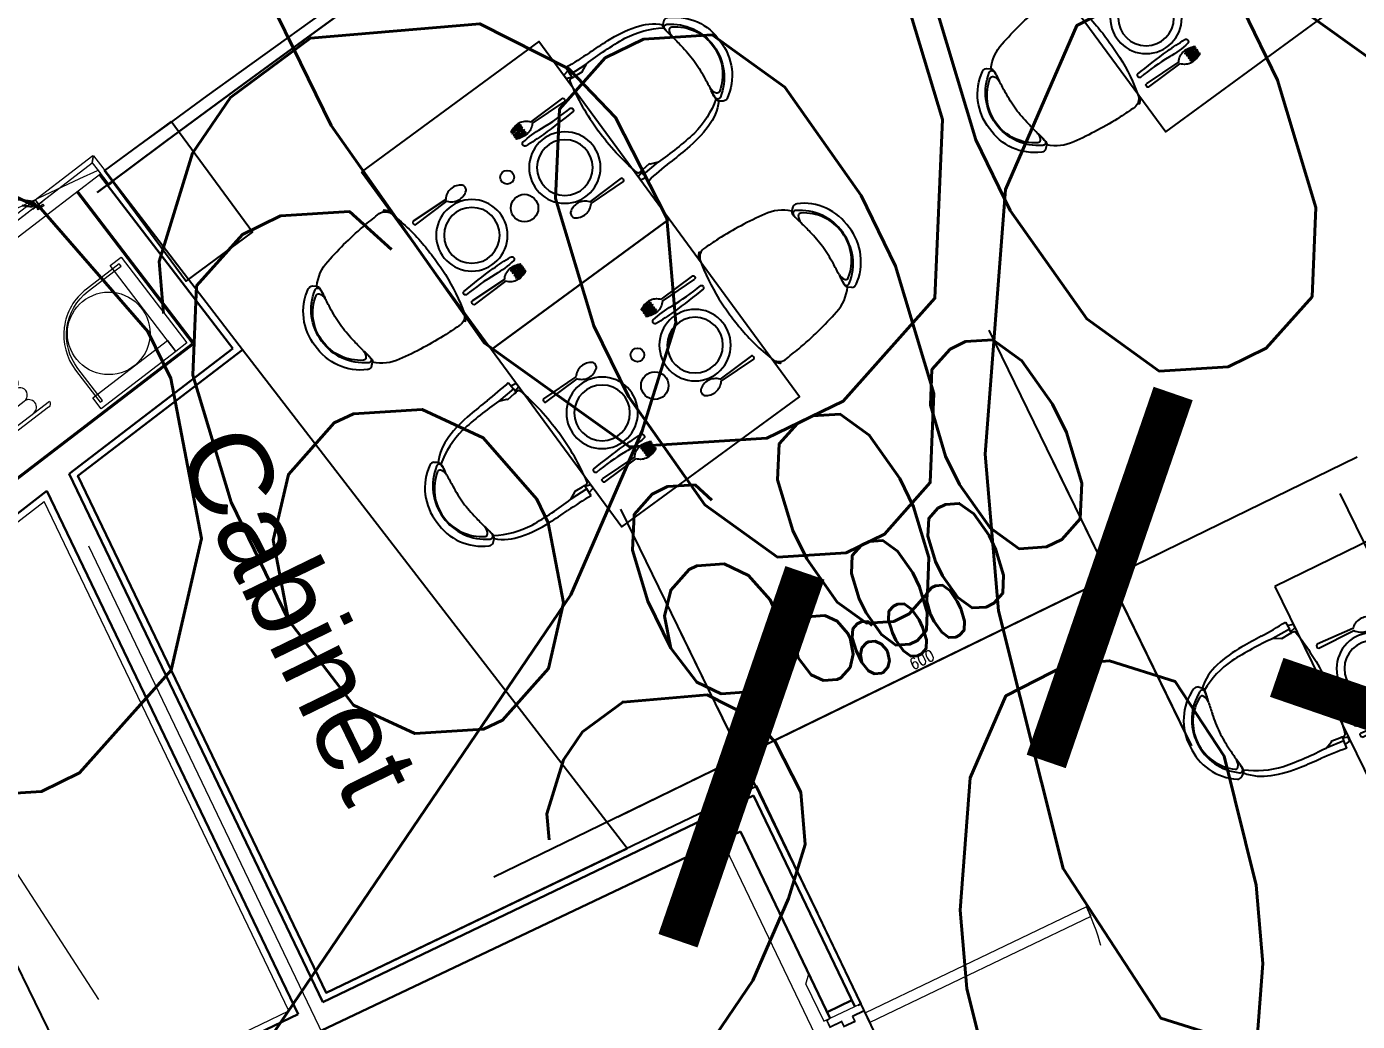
# Model space of a CAD drawing. Header units: millimetres. Extents: x 32582 to 41721, y -247935 to -234947.
# Drawn here: x 34113.4 to 34596.9, y -237676.2 to -237314.7 of the extents above; entities that cross this region are included whole.
import ezdxf

# ---------------------------------------------------------------- set-up
doc = ezdxf.new("R2010")
doc.units = ezdxf.units.MM
doc.header["$LTSCALE"] = 300
doc.header["$MEASUREMENT"] = 0
for name, pattern in [('DASHDOT', [1, 0.5, -0.25, 0, -0.25]), ('DGN Style 2', [4.165224, 2.499135, -1.66609]), ('DGN Style 4', [1.902655, 0.950733, -0.475367, 0.001188, -0.475367]), ('HIDDEN', [0.375, 0.25, -0.125]), ('TDME_FASHION_L3$0$DGN Style 2', [4.165224, 2.499135, -1.66609]), ('TDME_Fave_Core_L3$0$DGN Style 2', [4.165224, 2.499135, -1.66609])]:
    doc.linetypes.add(name, pattern=pattern)
for name, color, linetype, lineweight in [('$1$A-_MTAL----', 9, 'Continuous', 0), ('$1$A-_WALLPRTN_E-', 20, 'Continuous', 13), ('$1$None', 7, 'Continuous', 5), ('A-_FNSH----_E-', 7, 'Continuous', 13), ('A-_FNSH----_H-', 8, 'Continuous', 0), ('A-_WALL----_E-', 1, 'Continuous', 30), ('ASTL', 3, 'Continuous', 0), ('G-GRID_A', 1, 'DGN Style 4', 0), ('MINORTEXT', 1, 'Continuous', 13), ('STRUCTURES', 3, 'DGN Style 2', 0), ('TDME_FASHION_L3$0$A-_CONC----_E-', 3, 'Continuous', 40), ('TDME_FASHION_L3$0$A-_DOOR----_E-', 1, 'Continuous', 13), ('TDME_FASHION_L3$0$A-_FNSH----_E-', 7, 'Continuous', 13), ('TDME_FASHION_L3$0$A-_WALL----_E-', 1, 'Continuous', 30), ('TDME_Fave_Core_L3$0$A-_SLABOPEN_E-', 8, 'TDME_Fave_Core_L3$0$DGN Style 2', 0)]:
    doc.layers.add(name, color=color, linetype=linetype, lineweight=lineweight)
for name, color, linetype in [('I-FURNITURE', 2, 'Continuous'), ('I-TXTDIM-GRID', 1, 'Continuous'), ('I-TXTDIM-GRID @ 1 (1)', 1, 'Continuous'), ('I-TXTDIM-GRID @ 1 (2)', 1, 'Continuous'), ('I-TXTDIM-GRID @ 10', 1, 'Continuous'), ('I-TXTDIM-GRID @ 100', 1, 'Continuous'), ('I-TXTDIM-GRID @ 20', 1, 'Continuous'), ('I-TXTDIM-GRID @ 5', 1, 'Continuous'), ('I-TXTDIM-GRID @ 50', 1, 'Continuous'), ('ID-facade', 1, 'Continuous'), ('Szechuan Plan final plan$0$I-FURN', 1, 'Continuous')]:
    doc.layers.add(name, color=color, linetype=linetype)
doc.layers.add('LEASE LINE', color=7, linetype='DGN Style 4', lineweight=30, true_color=0xf60929)
doc.styles.add('HDI-ROMANS', font='romans.shx', dxfattribs={"width": 0.9})
doc.styles.add('MINORTEXT', font='arial.ttf', dxfattribs={"height": 0.36})
doc.dimstyles.new('HDI-DIM', dxfattribs={"dimscale": 100, "dimtxt": 2, "dimasz": 1, "dimexe": 1, "dimexo": 1, "dimgap": 1, "dimtad": 1, "dimdec": 0, "dimrnd": 5, "dimzin": 0, "dimdsep": 46, "dimtxsty": 'HDI-ROMANS', "dimblk": 'ARCHTICK', "dimcen": 1, "dimdle": 1, "dimclrd": 256, "dimclre": 256, "dimclrt": 7, "dimadec": 0, "dimazin": 0, "dimtfac": 1, "dimtdec": 0, "dimtix": 1, "dimtmove": 2, "dimatfit": 3, "dimfxl": 1, "dimtolj": 1, "dimtzin": 0, "dimlwd": -1, "dimlwe": -1, "dimarcsym": 0})

# ---------------------------------------------------------------- blocks, each defined once
blk = doc.blocks.new('TDME_FASHION_L3$0$Doors_MR')
at = {"layer": 'TDME_FASHION_L3$0$A-_DOOR----_E-', "extrusion": (-3.1999e-12, -2.0425e-12, -1)}
for p, q in [((0, 0), (30, 0)), ((0, -12), (0, 0)), ((0, 0), (0, 0)), ((30, 0), (30, -47)), ((1860, 0), (1830, 0)), ((1830, 0), (1830, -47)), ((1860, -12), (1860, 0)), ((1860, 0), (1860, 0)), ((2, -12), (0, -12)), ((28, -2), (1.9, -2)), ((1.9, -2), (2, -2)), ((2, -2), (2, -12)), ((28, -49), (28, -2)), ((30, -47), (50, -47)), ((50, -47), (50, -93)), ((1830, -47), (1810, -47)), ((1810, -47), (1810, -93)), ((1832, -49), (1832, -2)), ((1832, -2), (1858.1, -2)), ((1858.1, -2), (1858, -2)), ((1858, -2), (1858, -12)), ((1858, -12), (1860, -12)), ((48, -49), (28, -49)), ((28, -138), (28, -91)), ((28, -91), (48, -91)), ((50, -93), (30, -93)), ((30, -93), (30, -140)), ((48, -91), (48, -49)), ((1810, -93), (1830, -93)), ((1812, -91), (1812, -49)), ((1812, -49), (1832, -49)), ((1832, -91), (1812, -91)), ((1830, -93), (1830, -140)), ((1832, -138), (1832, -91)), ((0, -140), (0, -128)), ((0, -128), (2, -128)), ((30, -140), (0, -140)), ((2, -138), (1.9, -138)), ((1.9, -138), (28, -138)), ((2, -128), (2, -138)), ((1830, -140), (1860, -140)), ((1858.1, -138), (1832, -138)), ((1860, -128), (1858, -128)), ((1858, -128), (1858, -138)), ((1858, -138), (1858.1, -138)), ((1860, -140), (1860, -128))]:
    blk.add_line(p, q, dxfattribs=at)
at = {"layer": 'TDME_FASHION_L3$0$A-_DOOR----_E-'}
for p, q in [((38, -1030, 0), (37.9, -140, 0)), ((37.9, -140, 0), (75.9, -140, 0)), ((75.9, -140, 0), (76, -1030, 0)), ((1784.1, -140, 0), (1784, -1030, 0)), ((1822.1, -140, 0), (1784.1, -140, 0)), ((1822, -1030, 0), (1822.1, -140, 0)), ((76, -1030, 0), (38, -1030, 0)), ((1784, -1030, 0), (1822, -1030, 0))]:
    blk.add_line(p, q, dxfattribs=at)
at = {"layer": 'TDME_FASHION_L3$0$A-_DOOR----_E-', "linetype": 'TDME_FASHION_L3$0$DGN Style 2', "extrusion": (3.19986e-12, -2.04249e-12, -1)}
blk.add_ellipse((28, -138), major_axis=(885.8, -172.2, 0), ratio=0.988071, start_param=6.091196, end_param=7.653103, dxfattribs=at)
at = {"layer": 'TDME_FASHION_L3$0$A-_DOOR----_E-', "linetype": 'TDME_FASHION_L3$0$DGN Style 2'}
blk.add_ellipse((1832, -138), major_axis=(-885.8, -172.2, 0), ratio=0.988071, start_param=6.091196, end_param=7.653103, dxfattribs=at)
blk = doc.blocks.new('$1$Group-125-1')
at = {"layer": '$1$None', "color": 7, "linetype": 'Continuous', "lineweight": 5}
for p, q in [((29064, -9310.1), (29064, -9290.1)), ((29074, -9310.1), (29074, -9290.1))]:
    blk.add_line(p, q, dxfattribs=at)
blk.add_lwpolyline([(29074, -9310.1), (29064, -9310.1), (29064, -9303.6), (29066, -9300.1), (29066, -9290.1), (29045.7, -9290.1), (29045.7, -9287.6), (29091.7, -9287.6), (29091.7, -9290.1), (29074, -9290.1), (29072, -9290.1), (29072, -9300.1), (29074, -9303.6), (29074, -9310.1)], dxfattribs=at)
blk = doc.blocks.new('$1$Group-126-1')
at = {"layer": '$1$None', "color": 7, "linetype": 'Continuous', "lineweight": 5}
for p, q in [((28107.9, -9310.1), (28107.9, -9290.1)), ((28117.9, -9310.1), (28117.9, -9290.1))]:
    blk.add_line(p, q, dxfattribs=at)
blk.add_lwpolyline([(28117.9, -9310.1), (28107.9, -9310.1), (28107.9, -9303.6), (28109.9, -9300.1), (28109.9, -9290.1), (28089.6, -9290.1), (28089.6, -9287.6), (28135.6, -9287.6), (28135.6, -9290.1), (28117.9, -9290.1), (28115.9, -9290.1), (28115.9, -9300.1), (28117.9, -9303.6), (28117.9, -9310.1)], dxfattribs=at)
blk = doc.blocks.new('$1$Group-131-1')
at = {"layer": '$1$None', "color": 7, "linetype": 'Continuous', "lineweight": 5}
for points in [[(28550.9, -9310.1), (28547.9, -9310.1), (28547.9, -9292.2), (28527.9, -9292.2), (28527.9, -9290.2), (28549.9, -9290.2), (28549.9, -9303.1)], [(28631.2, -9310.1), (28634.2, -9310.1), (28634.2, -9292.2), (28654.2, -9292.2), (28654.2, -9290.2), (28632.2, -9290.2), (28632.2, -9303.1)]]:
    blk.add_lwpolyline(points, dxfattribs=at)
for centre, radius, start, end in [((28591, -9317.9), 43.7, 17.9794, 160.3088), ((28591, -9318.4), 41, 11.6661, 168.3339)]:
    blk.add_arc(centre, radius, start, end, dxfattribs=at)
blk = doc.blocks.new('$1$DemP_FH')
at = {"layer": '$1$A-_MTAL----'}
blk.add_lwpolyline([(338289.3, 91072.1), (338612.2, 91384.7), (338647, 91348.8), (337775.7, 90505.1), (337741, 90541.1), (338240.9, 91025.2)], dxfattribs=at)
at = {"layer": '$1$None', "color": 7, "linetype": 'Continuous', "lineweight": 5}
for p, q in [((338591.1, 91392.1), (338605, 91377.7)), ((338598.3, 91399.1), (338612.2, 91384.7)), ((338281.9, 91092.8), (338288.9, 91085.6)), ((338284.1, 91094.8), (338291.1, 91087.7)), ((338291.1, 91087.7), (338289.1, 91085.8)), ((338218, 91030.8), (337947.1, 90768.5)), ((338218, 91030.8), (338225, 91023.7)), ((338220.2, 91032.9), (338227.1, 91025.7)), ((338200.8, 91014.1), (337947.1, 90768.5)), ((338227.1, 91025.7), (338225, 91023.7)), ((337930.5, 90749.7), (337914, 90733.7)), ((337925.1, 90722.2), (337958.4, 90754.4)), ((337930.5, 90749.7), (337929.1, 90751.1)), ((337945.9, 90767.3), (337947.1, 90768.5)), ((337958.4, 90754.4), (337945.9, 90767.3)), ((337961, 90754.1), (337947.1, 90768.5)), ((337914, 90733.7), (337925.1, 90722.2))]:
    blk.add_line(p, q, dxfattribs=at)
for points in [[(337929.1, 90751.1), (337714.8, 90543.6), (337716.9, 90541.4), (337741, 90541.1), (338789, 91555.9), (338789.4, 91579.9), (338787.3, 91582.1), (338284.1, 91094.8)], [(338872.6, 91498.3), (338791.6, 91582), (338789.4, 91579.9), (338789, 91555.9), (338858.3, 91484.3), (338872.7, 91498.3)], [(337795.9, 90455.6), (337714.7, 90539.3), (337716.9, 90541.4), (337741, 90541.1), (337810.2, 90469.5), (337795.8, 90455.5)]]:
    blk.add_lwpolyline(points, dxfattribs=at)
for points in [[(338823.8, 91520), (338647, 91348.8), (338612.2, 91384.7), (338789, 91555.9)], [(338632.3, 91382.6), (338613.6, 91364.5), (338609.4, 91368.9), (338628.1, 91386.9)], [(338275.7, 91041.2), (338272.1, 91037.7), (338263.4, 91046.8), (338266.9, 91050.2)]]:
    blk.add_lwpolyline(points, close=True, dxfattribs=at)
for radius in [25, 20.7]:
    blk.add_circle((338248, 91066.3), radius, dxfattribs=at)
at = {"layer": '$1$None', "color": 7, "rotation": 224.0779057059696}
for name in ['$1$Group-126-1', '$1$Group-131-1', '$1$Group-125-1']:
    blk.add_blockref(name, (365267.2, 104263.6), dxfattribs=at)
blk = doc.blocks.new('FHC_L3')
at = {"color": 251, "linetype": 'HIDDEN', "ltscale": 0.5, "elevation": -2.1}
blk.add_lwpolyline([(17828.9, 8485.8), (16668, 8821.6), (16673.6, 8840.8), (17834.5, 8505)], close=True, dxfattribs=at)
at = {"color": 251, "linetype": 'HIDDEN', "ltscale": 0.5}
blk.add_arc((17891.2, 8495.9, -2.1), 1265.6, 164.1899, 207.2766, dxfattribs=at)
at = {"layer": 'A-_FNSH----_E-'}
for p, q in [((17847, 7494.7), (18506.4, 7858.4)), ((17201.7, 7138.9), (17712.8, 7420.7))]:
    blk.add_line(p, q, dxfattribs=at)
at = {"layer": 'A-_FNSH----_H-'}
for p, q in [((18329.8, 7909.5), (17996.2, 8514.4)), ((18506.4, 7858.4), (18133.9, 8533.9)), ((17252.7, 7315.5), (16919.9, 7919.1)), ((17252.7, 7315.5), (18329.8, 7909.5)), ((17201.7, 7138.9), (16830.1, 7812.7))]:
    blk.add_line(p, q, dxfattribs=at)
at = {"layer": 'A-_WALL----_E-'}
for p, q in [((18472.5, 7868.2), (18088.1, 8565.2)), ((18336.6, 7907.5), (18000.6, 8516.8)), ((17250.8, 7308.7), (16915.5, 7916.7)), ((17250.8, 7308.7), (18336.6, 7907.5)), ((17211.5, 7172.9), (16828, 7868.3)), ((17817.1, 7506.8), (18472.5, 7868.2)), ((17211.5, 7172.9), (17727.6, 7457.5))]:
    blk.add_line(p, q, dxfattribs=at)
at = {"layer": 'ASTL'}
for p, q in [((17036.8, 7841.7), (17299.5, 7986.5)), ((17092.1, 7803.6), (17328.5, 7934)), ((17243.3, 7731.3), (17615.5, 7936.5)), ((17269.9, 7683.1), (17642, 7888.3)), ((17296.4, 7635), (17668.6, 7840.2)), ((17215.5, 7455.6), (17025, 7800.9)), ((17268, 7484.5), (17077.6, 7829.9)), ((17323, 7586.8), (17695.1, 7792))]:
    blk.add_line(p, q, dxfattribs=at)
at = {"layer": 'ASTL', "flags": 128}
for points in [[(18091.1, 8211.7), (18115.6, 8225.2), (18110.7, 8234), (18086.6, 8220.7), (17978.8, 8161.2, 0.414214), (17896.3, 7875.9), (17953.7, 7771.9), (17967.1, 7747.6), (17975.8, 7752.4), (17962.4, 7776.7), (17905.1, 7880.7, -0.414214), (17983.6, 8152.4), (18091.7, 8212)], [(17721.7, 7743.9, 1), (17695.1, 7792, 1), (17668.6, 7840.2, 1), (17642, 7888.3, 1), (17615.5, 7936.5, 1), (17588.9, 7984.7)], [(17349.5, 7538.6, -1), (17323, 7586.8, -1), (17296.4, 7635, -1), (17269.9, 7683.1, -1), (17243.3, 7731.3, -1), (17216.7, 7779.4)]]:
    blk.add_lwpolyline(points, format="xyb", dxfattribs=at)
for points in [[(18121, 8257.2), (18310.6, 7913.3), (18266.8, 7889.2), (18077.2, 8233), (18121, 8257.2)], [(17336.3, 7899.2), (17423.8, 7947.5), (17414.2, 7965), (17326.6, 7916.7), (17336.3, 7899.2)], [(17368.8, 7881.6), (17421.4, 7910.6), (17406.3, 7937.9), (17353.8, 7908.9), (17368.8, 7881.6)], [(17942.6, 7767.5), (18242.7, 7932.9), (18266.8, 7889.2), (17966.7, 7723.7), (17942.6, 7767.5)]]:
    blk.add_lwpolyline(points, close=True, dxfattribs=at)
for points in [[(17159.5, 7766.2, 0.414214), (17153.3, 7744.4), (17652.4, 8019.7, 0.414214), (17630.7, 8026), (17159.5, 7766.2)], [(17307.8, 7497.3, -0.414214), (17286.1, 7503.6), (17785.2, 7778.9, -0.414214), (17778.9, 7757.1), (17307.8, 7497.3)]]:
    blk.add_lwpolyline(points, format="xyb", close=True, dxfattribs=at)
at = {"layer": 'ASTL'}
for centre, radius in [((18035.1, 7990.1), 150), ((17349, 7979.6), 30), ((17051.3, 7815.4), 30), ((17241.8, 7470.1), 30), ((17278, 7404.4), 25)]:
    blk.add_circle(centre, radius, dxfattribs=at)
blk.add_arc((17349, 7979.6), 50, 326.8098, 270.9398, dxfattribs=at)
at = {"layer": '$1$A-_WALLPRTN_E-', "rotation": 344.869246436402}
blk.add_blockref('$1$DemP_FH', (-332874, 8661.1, -2.1), dxfattribs=at)
blk = doc.blocks.new('_ArchTick')
at = {"color": 0, "linetype": 'ByBlock', "const_width": 0.15}
blk.add_lwpolyline([(-0.5, -0.5), (0.5, 0.5)], dxfattribs=at)
blk = doc.blocks.new('*D225')
at = {"layer": 'Defpoints', "color": 0, "transparency": 16777216}
for p in [(34443.82, -237680.48, -0.01), (34422.48, -237682.3, -0.01), (34432.67, -237802.31)]:
    blk.add_point(p, dxfattribs=at)
at = {"layer": 'I-TXTDIM-GRID', "linetype": 'DASHDOT', "transparency": 16777216}
for p, q in [((34426.71, -237732.12), (34436.9, -237852.13)), ((34448.05, -237730.3), (34458.24, -237850.32))]:
    blk.add_line(p, q, dxfattribs=at)
at = {"layer": 'I-TXTDIM-GRID', "transparency": 16777216}
for p, q in [((34454.01, -237800.49), (34503.83, -237796.26)), ((34454.01, -237800.49), (34432.67, -237802.31)), ((34432.67, -237802.31), (34382.85, -237806.54))]:
    blk.add_line(p, q, dxfattribs=at)
at = {"layer": 'I-TXTDIM-GRID', "transparency": 16777216, "xscale": 50, "yscale": 50, "zscale": 50}
for p, rotation in [((34432.67, -237802.31), 4.852746064015021), ((34454.01, -237800.49), 184.852746064015)]:
    blk.add_blockref('_ArchTick', p, dxfattribs=dict(at, rotation=rotation))
at = {"layer": 'I-TXTDIM-GRID', "color": 7, "transparency": 16777216, "insert": (34430.65, -237651.94), "char_height": 200, "attachment_point": 5, "rotation": 4.8527, "style": 'HDI-ROMANS'}
blk.add_mtext('\\A1;20', dxfattribs=at)
blk = doc.blocks.new('*D226')
at = {"layer": 'Defpoints', "color": 0, "transparency": 16777216}
for p in [(34443.82, -237680.48, -0.01), (34422.48, -237682.3, -0.01), (34432.67, -237802.31)]:
    blk.add_point(p, dxfattribs=at)
at = {"layer": 'I-TXTDIM-GRID', "linetype": 'DASHDOT', "transparency": 16777216}
for p, q in [((34430.94, -237781.94), (34441.13, -237901.95)), ((34452.28, -237780.13), (34462.47, -237900.14))]:
    blk.add_line(p, q, dxfattribs=at)
at = {"layer": 'I-TXTDIM-GRID', "transparency": 16777216}
for p, q in [((34454.01, -237800.49), (34553.65, -237792.04)), ((34454.01, -237800.49), (34432.67, -237802.31)), ((34432.67, -237802.31), (34333.03, -237810.77))]:
    blk.add_line(p, q, dxfattribs=at)
at = {"layer": 'I-TXTDIM-GRID', "transparency": 16777216, "xscale": 100, "yscale": 100, "zscale": 100}
for p, rotation in [((34454.01, -237800.49), 184.852746064015), ((34432.67, -237802.31), 4.852746064015021)]:
    blk.add_blockref('_ArchTick', p, dxfattribs=dict(at, rotation=rotation))
at = {"layer": 'I-TXTDIM-GRID', "color": 7, "transparency": 16777216, "insert": (34417.96, -237502.48), "char_height": 400, "attachment_point": 5, "rotation": 4.8527, "style": 'HDI-ROMANS'}
blk.add_mtext('\\A1;20', dxfattribs=at)
blk = doc.blocks.new('Szechuan Plan final plan$0$A$C6E7559BB')
at = {"layer": 'Szechuan Plan final plan$0$I-FURN'}
for p, q in [((-244.3, 90.6), (-242.3, 90.6)), ((-237, 90.6), (-234.6, 90.6)), ((-228.3, 90.6), (-225.2, 90.6)), ((-218.8, 90.6), (-216.4, 90.6)), ((-211.1, 90.6), (-209.1, 90.6)), ((-247.7, 42.1), (-241.1, 42.1)), ((-235.4, 42.1), (-230.2, 42.1)), ((-231.5, -157.9), (-229.9, 0.5)), ((-223.3, 42.1), (-218, 42.1)), ((-221.3, 0.7), (-214.6, -157.4)), ((-212.3, 42.1), (-205.8, 42.1))]:
    blk.add_line(p, q, dxfattribs=at)
for points in [[(-254.3, 42.1, -0.127139), (-244.3, 90.6, -5.704288)], [(-242.3, 90.6, 0.108023), (-247.7, 42.1, 0.108023)], [(-241.1, 42.1, -0.087751), (-237, 90.6)], [(-235.4, 42.1, -0.082168), (-234.6, 90.6)], [(-228.3, 90.6, 0.020221), (-230.2, 42.1, 0.036122)], [(-225.2, 90.6, -0.020221), (-223.3, 42.1, -0.036122)], [(-218, 42.1, 0.082168), (-218.8, 90.6)], [(-212.3, 42.1, 0.087751), (-216.4, 90.6)], [(-211.1, 90.6, -0.108023), (-205.8, 42.1, -0.108023)], [(-199.2, 42.1, 0.127139), (-209.1, 90.6, 5.704288)], [(-163.1, -162.7, 0.01574), (-159, -10, 0.021051), (-163.2, 74, 0.836419), (-182.2, 75.6, 0.057149), (-182.8, -17.5, -0.037914), (-180, -161, 0.573135), (-163.1, -162.7, -0.221551)]]:
    blk.add_lwpolyline(points, format="xyb", dxfattribs=at)
blk.add_lwpolyline([(177.8, -162.6, -0.278334), (169.2, -157.9), (170.8, 0.5, -0.425938), (159.4, 88.4, -0.191265), (172.8, 93.4, -0.191265), (186.3, 89.1, -0.425938), (179.4, 0.7), (186.1, -157.4, -0.278334)], format="xyb", close=True, dxfattribs=at)
for radius in [144.3, 112.5]:
    blk.add_circle((0, 0), radius, dxfattribs=at)
for centre, radius, start, end in [((-193.3, 49.9), 61.5, 187.3736, 233.5156), ((-260.3, 48.3), 61.5, 309.3546, 354.2009), ((-223.3, -153.1), 9.45, 210.1825, 272.3973), ((-223, -153.1), 9.45, 270.4729, 332.6877)]:
    blk.add_arc(centre, radius, start, end, dxfattribs=at)
blk = doc.blocks.new('*D233')
at = {"layer": 'Defpoints', "color": 0, "transparency": 16777216}
for p in [(34634.39, -237574.2), (34601.92, -237590.01, 0), (34641.33, -237670.93, 0)]:
    blk.add_point(p, dxfattribs=at)
at = {"layer": 'I-TXTDIM-GRID', "transparency": 16777216}
for p, q in [((34634.39, -237574.2), (34612.5, -237529.25)), ((34673.8, -237655.12), (34634.39, -237574.2)), ((34673.8, -237655.12), (34695.69, -237700.07))]:
    blk.add_line(p, q, dxfattribs=at)
at = {"layer": 'I-TXTDIM-GRID', "linetype": 'DASHDOT', "transparency": 16777216}
for p, q in [((34646.88, -237568.12), (34679.34, -237552.31)), ((34686.28, -237649.04), (34718.75, -237633.23))]:
    blk.add_line(p, q, dxfattribs=at)
at = {"layer": 'I-TXTDIM-GRID', "transparency": 16777216, "xscale": 50, "yscale": 50, "zscale": 50}
for p, rotation in [((34634.39, -237574.2), 295.9660409952203), ((34673.8, -237655.12), 115.9660409952203)]:
    blk.add_blockref('_ArchTick', p, dxfattribs=dict(at, rotation=rotation))
at = {"layer": 'I-TXTDIM-GRID', "color": 7, "transparency": 16777216, "insert": (34788.95, -237548.98), "char_height": 200, "attachment_point": 5, "rotation": 295.966, "style": 'HDI-ROMANS'}
blk.add_mtext('\\A1;90', dxfattribs=at)
blk = doc.blocks.new('*D234')
at = {"layer": 'Defpoints', "color": 0, "transparency": 16777216}
for p in [(34634.39, -237574.2), (34601.92, -237590.01, 0), (34641.33, -237670.93, 0)]:
    blk.add_point(p, dxfattribs=at)
at = {"layer": 'I-TXTDIM-GRID', "transparency": 16777216}
for p, q in [((34634.39, -237574.2), (34590.61, -237484.3)), ((34673.8, -237655.12), (34634.39, -237574.2)), ((34673.8, -237655.12), (34717.58, -237745.02))]:
    blk.add_line(p, q, dxfattribs=at)
at = {"layer": 'I-TXTDIM-GRID', "linetype": 'DASHDOT', "transparency": 16777216}
for p, q in [((34691.83, -237546.23), (34724.3, -237530.42)), ((34731.24, -237627.15), (34763.7, -237611.33))]:
    blk.add_line(p, q, dxfattribs=at)
at = {"layer": 'I-TXTDIM-GRID', "transparency": 16777216, "xscale": 100, "yscale": 100, "zscale": 100}
for p, rotation in [((34634.39, -237574.2), 295.9660409952203), ((34673.8, -237655.12), 115.9660409952203)]:
    blk.add_blockref('_ArchTick', p, dxfattribs=dict(at, rotation=rotation))
at = {"layer": 'I-TXTDIM-GRID', "color": 7, "transparency": 16777216, "insert": (34923.81, -237483.31), "char_height": 400, "attachment_point": 5, "rotation": 295.966, "style": 'HDI-ROMANS'}
blk.add_mtext('\\A1;90', dxfattribs=at)
blk = doc.blocks.new('*D241')
at = {"layer": 'Defpoints', "color": 0, "transparency": 16777216}
for p in [(34537.14, -237576.99, 0), (34373.1, -237580), (34403, -237641.38, 0)]:
    blk.add_point(p, dxfattribs=at)
at = {"layer": 'I-TXTDIM-GRID', "linetype": 'DASHDOT', "transparency": 16777216}
for p, q in [((34515.24, -237532.04), (34484.98, -237469.9)), ((34381.1, -237596.43), (34351.21, -237535.04))]:
    blk.add_line(p, q, dxfattribs=at)
at = {"layer": 'I-TXTDIM-GRID', "transparency": 16777216}
for p, q in [((34506.87, -237514.85), (34551.83, -237492.96)), ((34506.87, -237514.85), (34373.1, -237580)), ((34373.1, -237580), (34328.15, -237601.89))]:
    blk.add_line(p, q, dxfattribs=at)
at = {"layer": 'I-TXTDIM-GRID', "transparency": 16777216, "xscale": 50, "yscale": 50, "zscale": 50}
for p, rotation in [((34506.87, -237514.85), 205.9660409952203), ((34373.1, -237580), 25.96604099522032)]:
    blk.add_blockref('_ArchTick', p, dxfattribs=dict(at, rotation=rotation))
at = {"layer": 'I-TXTDIM-GRID', "color": 7, "transparency": 16777216, "insert": (34374.31, -237412.57), "char_height": 200, "attachment_point": 5, "rotation": 25.966, "style": 'HDI-ROMANS'}
blk.add_mtext('\\A1;600', dxfattribs=at)
blk = doc.blocks.new('*D242')
at = {"layer": 'Defpoints', "color": 0, "transparency": 16777216}
for p in [(34537.14, -237576.99, 0), (34373.1, -237580), (34403, -237641.38, 0)]:
    blk.add_point(p, dxfattribs=at)
at = {"layer": 'I-TXTDIM-GRID', "linetype": 'DASHDOT', "transparency": 16777216}
for p, q in [((34493.35, -237487.09), (34463.09, -237424.94)), ((34359.21, -237551.48), (34329.32, -237490.09))]:
    blk.add_line(p, q, dxfattribs=at)
at = {"layer": 'I-TXTDIM-GRID', "transparency": 16777216}
for p, q in [((34506.87, -237514.85), (34596.78, -237471.07)), ((34506.87, -237514.85), (34373.1, -237580)), ((34373.1, -237580), (34283.2, -237623.78))]:
    blk.add_line(p, q, dxfattribs=at)
at = {"layer": 'I-TXTDIM-GRID', "transparency": 16777216, "xscale": 100, "yscale": 100, "zscale": 100}
for p, rotation in [((34506.87, -237514.85), 205.9660409952203), ((34373.1, -237580), 25.96604099522032)]:
    blk.add_blockref('_ArchTick', p, dxfattribs=dict(at, rotation=rotation))
at = {"layer": 'I-TXTDIM-GRID', "color": 7, "transparency": 16777216, "insert": (34308.64, -237277.71), "char_height": 400, "attachment_point": 5, "rotation": 25.966, "style": 'HDI-ROMANS'}
blk.add_mtext('\\A1;600', dxfattribs=at)
blk = doc.blocks.new('*D243')
at = {"layer": 'Defpoints', "color": 0, "transparency": 16777216}
for p in [(34537.14, -237576.99, 0), (34373.1, -237580), (34403, -237641.38, 0)]:
    blk.add_point(p, dxfattribs=at)
at = {"layer": 'I-TXTDIM-GRID', "linetype": 'DASHDOT', "transparency": 16777216}
for p, q in [((34528.38, -237559.01), (34498.12, -237496.87)), ((34394.24, -237623.4), (34364.34, -237562.02))]:
    blk.add_line(p, q, dxfattribs=at)
at = {"layer": 'I-TXTDIM-GRID', "transparency": 16777216}
for p, q in [((34506.87, -237514.85), (34524.85, -237506.09)), ((34506.87, -237514.85), (34373.1, -237580)), ((34373.1, -237580), (34355.12, -237588.75))]:
    blk.add_line(p, q, dxfattribs=at)
at = {"layer": 'I-TXTDIM-GRID', "transparency": 16777216, "xscale": 20, "yscale": 20, "zscale": 20}
for p, rotation in [((34506.87, -237514.85), 205.9660409952203), ((34373.1, -237580), 25.96604099522032)]:
    blk.add_blockref('_ArchTick', p, dxfattribs=dict(at, rotation=rotation))
at = {"layer": 'I-TXTDIM-GRID', "color": 7, "transparency": 16777216, "insert": (34413.72, -237493.48), "char_height": 80, "attachment_point": 5, "rotation": 25.966, "style": 'HDI-ROMANS'}
blk.add_mtext('\\A1;600', dxfattribs=at)
blk = doc.blocks.new('*D244')
at = {"layer": 'Defpoints', "color": 0, "transparency": 16777216}
for p in [(34537.14, -237576.99, 0), (34373.1, -237580), (34403, -237641.38, 0)]:
    blk.add_point(p, dxfattribs=at)
at = {"layer": 'I-TXTDIM-GRID', "transparency": 16777216}
blk.add_line((34507.77, -237514.41), (34372.2, -237580.43), dxfattribs=at)
at = {"layer": 'I-TXTDIM-GRID', "linetype": 'DASHDOT', "transparency": 16777216}
for p, q in [((34536.7, -237576.09), (34506.44, -237513.95)), ((34402.56, -237640.48), (34372.66, -237579.1))]:
    blk.add_line(p, q, dxfattribs=at)
at = {"layer": 'I-TXTDIM-GRID', "transparency": 16777216}
for p, rotation in [((34506.87, -237514.85), 25.96604099522034), ((34373.1, -237580), 205.9660409952203)]:
    blk.add_blockref('_ArchTick', p, dxfattribs=dict(at, rotation=rotation))
at = {"layer": 'I-TXTDIM-GRID', "color": 7, "transparency": 16777216, "insert": (34438.67, -237544.73), "char_height": 4, "attachment_point": 5, "rotation": 25.966, "style": 'HDI-ROMANS'}
blk.add_mtext('\\A1;600', dxfattribs=at)
blk = doc.blocks.new('*D245')
at = {"layer": 'Defpoints', "color": 0, "transparency": 16777216}
for p in [(34537.14, -237576.99, 0), (34373.1, -237580), (34403, -237641.38, 0)]:
    blk.add_point(p, dxfattribs=at)
at = {"layer": 'I-TXTDIM-GRID', "linetype": 'DASHDOT', "transparency": 16777216}
for p, q in [((34532.76, -237568), (34502.5, -237505.86)), ((34398.62, -237632.39), (34368.72, -237571.01))]:
    blk.add_line(p, q, dxfattribs=at)
at = {"layer": 'I-TXTDIM-GRID', "transparency": 16777216}
blk.add_line((34515.86, -237510.47), (34364.11, -237584.38), dxfattribs=at)
at = {"layer": 'I-TXTDIM-GRID', "transparency": 16777216, "xscale": 10, "yscale": 10, "zscale": 10}
for p, rotation in [((34506.87, -237514.85), 25.96604099522034), ((34373.1, -237580), 205.9660409952203)]:
    blk.add_blockref('_ArchTick', p, dxfattribs=dict(at, rotation=rotation))
at = {"layer": 'I-TXTDIM-GRID', "color": 7, "transparency": 16777216, "insert": (34426.85, -237520.45), "char_height": 40, "attachment_point": 5, "rotation": 25.966, "style": 'HDI-ROMANS'}
blk.add_mtext('\\A1;600', dxfattribs=at)
blk = doc.blocks.new('*D246')
at = {"layer": 'Defpoints', "color": 0, "transparency": 16777216}
for p in [(34537.14, -237576.99, 0), (34373.1, -237580), (34403, -237641.38, 0)]:
    blk.add_point(p, dxfattribs=at)
at = {"layer": 'I-TXTDIM-GRID', "linetype": 'DASHDOT', "transparency": 16777216}
for p, q in [((34534.95, -237572.5), (34504.68, -237510.35)), ((34400.81, -237636.89), (34370.91, -237575.5))]:
    blk.add_line(p, q, dxfattribs=at)
at = {"layer": 'I-TXTDIM-GRID', "transparency": 16777216}
blk.add_line((34511.37, -237512.66), (34368.61, -237582.19), dxfattribs=at)
at = {"layer": 'I-TXTDIM-GRID', "transparency": 16777216, "xscale": 5, "yscale": 5, "zscale": 5}
for p, rotation in [((34506.87, -237514.85), 25.96604099522034), ((34373.1, -237580), 205.9660409952203)]:
    blk.add_blockref('_ArchTick', p, dxfattribs=dict(at, rotation=rotation))
at = {"layer": 'I-TXTDIM-GRID', "color": 7, "transparency": 16777216, "insert": (34433.42, -237533.94), "char_height": 20, "attachment_point": 5, "rotation": 25.966, "style": 'HDI-ROMANS'}
blk.add_mtext('\\A1;600', dxfattribs=at)
blk = doc.blocks.new('*D247')
at = {"layer": 'Defpoints', "color": 0, "transparency": 16777216}
for p in [(34537.14, -237576.99, 0), (34373.1, -237580), (34403, -237641.38, 0)]:
    blk.add_point(p, dxfattribs=at)
at = {"layer": 'I-TXTDIM-GRID', "transparency": 16777216}
blk.add_line((34507.77, -237514.41), (34372.2, -237580.43), dxfattribs=at)
at = {"layer": 'I-TXTDIM-GRID', "linetype": 'DASHDOT', "transparency": 16777216}
for p, q in [((34536.7, -237576.09), (34506.44, -237513.95)), ((34402.56, -237640.48), (34372.66, -237579.1))]:
    blk.add_line(p, q, dxfattribs=at)
at = {"layer": 'I-TXTDIM-GRID', "transparency": 16777216}
for p, rotation in [((34506.87, -237514.85), 25.96604099522034), ((34373.1, -237580), 205.9660409952203)]:
    blk.add_blockref('_ArchTick', p, dxfattribs=dict(at, rotation=rotation))
at = {"layer": 'I-TXTDIM-GRID', "color": 7, "transparency": 16777216, "insert": (34438.67, -237544.73), "char_height": 4, "attachment_point": 5, "rotation": 25.966, "style": 'HDI-ROMANS'}
blk.add_mtext('\\A1;600', dxfattribs=at)
blk = doc.blocks.new('A$C2D581D8F')
at = {"layer": 'I-FURNITURE', "color": 1}
for p, q in [((429.3, 436.9, 4935.8), (418, 427.6, 4935.8)), ((429.3, 73.1, 4935.8), (418, 82.3, 4935.8))]:
    blk.add_line(p, q, dxfattribs=at)
at = {"layer": 'I-FURNITURE', "color": 1, "elevation": 4935.8}
for points in [[(40, 495.2), (19, 491.4), (19, 475.8), (39, 469.8)], [(40.8, 510), (39.1, 480.4), (108, 476.3)], [(108, 476.3), (81, 464.6), (78.3, 461.7), (46.6, 464.6), (38.9, 464.7), (39.1, 480.4)], [(40, 14.8), (19, 18.6), (19, 34.2), (39, 40.2)], [(108, 33.7), (81, 45.4), (78.3, 48.3), (46.6, 45.4), (38.9, 45.3), (39.1, 29.6)], [(40.8, 0), (39.1, 29.6), (108, 33.7)]]:
    blk.add_lwpolyline(points, dxfattribs=at)
for points in [[(39, 466.4), (30.9, 466.2, 0.340335), (23.4, 460.6, 0.05597), (0, 255, -0.183171)], [(39, 43.6), (30.9, 43.7, -0.340335), (23.4, 49.4, -0.05597), (0, 255, 0.183171)]]:
    blk.add_lwpolyline(points, format="xyb", dxfattribs=at)
at = {"layer": 'I-FURNITURE', "color": 1}
for centre, radius, start, end in [((177.1, 1637.7, 4935.8), 1135.9, 263.1108, 268.2217), ((-46.8, -4073.8, 4935.8), 4580, 86.6352, 87.6399), ((199.3, 60.4, 4935.8), 438.5, 72.4558, 87.0328), ((133.1, -864, 4935.8), 1340.5, 83.8391, 91.073), ((225.4, 135.7, 4935.8), 337, 56.1438, 81.2053), ((279.1, 295.6, 4935.8), 190.3, 43.4899, 73.9963), ((438.8, 419.3, 4935.8), 19.9, 63.6404, 118.4032), ((350.1, 262.8, 4935.8), 199.8, 357.7666, 60.7947), ((431.4, 415.2, 4935.8), 18.3, 137.0178, 182.5629), ((562.7, 417.9, 4935.8), 149.6, 181.3438, 190.7692), ((424.1, 411, 4935.8), 10.1, 53.8952, 176.6752), ((584.5, 414, 4935.8), 170.4, 180.7931, 194.5121), ((458.1, 375.8, 4935.8), 38.9, 143.2076, 186.7677), ((434.3, 392.2, 4935.8), 10.1, 61.9021, 136.6352), ((330.2, 256.6, 4935.8), 190.8, 359.5135, 58.4269), ((346.7, 255.8, 4935.8), 172.1, 359.7201, 57.5493), ((-2651.7, -79.1, 4935.8), 3104, 7.4845, 8.3425), ((-182.6, 245.9, 4935.8), 613.7, 0.8507, 7.429), ((-182.6, 264.1, 4935.8), 613.7, 352.571, 359.1493), ((330.2, 253.4, 4935.8), 190.8, 301.5731, 0.4865), ((346.7, 254.2, 4935.8), 172.1, 302.4507, 0.2799), ((350.1, 247.2, 4935.8), 199.8, 299.2053, 2.2334), ((-2651.7, 589.1, 4935.8), 3104, 351.6575, 352.5155), ((562.7, 92.1, 4935.8), 149.6, 169.2308, 178.6562), ((584.5, 96, 4935.8), 170.4, 165.4879, 179.2069), ((424.1, 99, 4935.8), 10.1, 183.3248, 306.1048), ((458.1, 134.1, 4935.8), 38.9, 173.2323, 216.7924), ((434.3, 117.8, 4935.8), 10.1, 223.3648, 298.0979), ((225.4, 374.2, 4935.8), 337, 278.7947, 303.8562), ((279.1, 214.4, 4935.8), 190.3, 286.0037, 316.5101), ((431.4, 94.8, 4935.8), 18.3, 177.4371, 222.9822), ((438.8, 90.7, 4935.8), 19.9, 241.5968, 296.3596), ((177.1, -1127.7, 4935.8), 1135.9, 91.7783, 96.8892), ((133.1, 1374, 4935.8), 1340.5, 268.927, 276.1609), ((-46.8, 4583.8, 4935.8), 4580, 272.3601, 273.3648), ((199.3, 449.6, 4935.8), 438.5, 272.9672, 287.5442)]:
    blk.add_arc(centre, radius, start, end, dxfattribs=at)
blk = doc.blocks.new('A$C2F5B72BF')
at = {"layer": 'I-FURNITURE', "color": 1}
for p, q in [((120.5, 432, 4935.8), (131.8, 422.8, 4935.8)), ((120.5, 68.3, 4935.8), (131.8, 77.5, 4935.8))]:
    blk.add_line(p, q, dxfattribs=at)
at = {"layer": 'I-FURNITURE', "color": 1, "elevation": 4935.8}
for points in [[(488, 495.6), (493.8, 500.3), (504.7, 489.7), (500.9, 484.9)], [(488, 4.6), (493.8, 0), (504.7, 10.6), (500.9, 15.4)]]:
    blk.add_lwpolyline(points, dxfattribs=at)
at = {"layer": 'I-FURNITURE', "color": 1}
for centre, radius, start, end in [((498.8, -827.1, 4935.8), 1327.7, 93.9233, 102.1987), ((581.4, -2895.6, 4935.8), 3397.5, 91.8502, 92.926), ((469.6, 460.7, 4935.8), 39.5, 23.2352, 86.9116), ((248.8, 317.9, 4935.8), 155.7, 101.2893, 138.1978), ((-190.4, 269.3, 4935.8), 726.4, 4.0837, 16.5499), ((199.7, 257.9, 4935.8), 199.8, 119.2053, 182.2334), ((219.6, 251.8, 4935.8), 190.8, 121.5731, 180.4865), ((203.1, 251, 4935.8), 172.1, 122.4507, 180.2799), ((111, 414.5, 4935.8), 19.9, 61.5968, 116.3596), ((115.5, 387.3, 4935.8), 10.1, 43.3648, 118.0979), ((125.7, 406.2, 4935.8), 10.1, 3.3248, 126.1048), ((91.7, 371, 4935.8), 38.9, 353.2323, 36.7924), ((-34.7, 409.1, 4935.8), 170.4, 345.4879, 359.2069), ((118.4, 410.3, 4935.8), 18.3, 357.4371, 42.9822), ((-13, 413, 4935.8), 149.6, 349.2308, 358.6562), ((3201.5, -84, 4935.8), 3104, 171.6575, 172.5155), ((732.4, 241, 4935.8), 613.7, 172.571, 179.1493), ((-353.8, 256.9, 4935.8), 890.3, 359.5641, 4.1325), ((199.7, 242.4, 4935.8), 199.8, 177.7666, 240.7947), ((219.6, 248.5, 4935.8), 190.8, 179.5135, 238.4269), ((203.1, 249.3, 4935.8), 172.1, 179.7201, 237.5493), ((732.4, 259.3, 4935.8), 613.7, 180.8507, 187.429), ((-353.8, 243.4, 4935.8), 890.3, 355.8675, 0.4359), ((3201.5, 584.2, 4935.8), 3104, 187.4845, 188.3425), ((-190.4, 230.9, 4935.8), 726.4, 343.4501, 355.9163), ((115.5, 113, 4935.8), 10.1, 241.9021, 316.6352), ((91.7, 129.3, 4935.8), 38.9, 323.2076, 6.7677), ((-34.7, 91.2, 4935.8), 170.4, 0.7931, 14.5121), ((-13, 87.3, 4935.8), 149.6, 1.3438, 10.7692), ((111, 85.8, 4935.8), 19.9, 243.6404, 298.4032), ((125.7, 94.1, 4935.8), 10.1, 233.8952, 356.6752), ((118.4, 90, 4935.8), 18.3, 317.0178, 2.5629), ((248.8, 182.4, 4935.8), 155.7, 221.8022, 258.7107), ((498.8, 1327.4, 4935.8), 1327.7, 257.8013, 266.0767), ((581.4, 3395.9, 4935.8), 3397.5, 267.074, 268.1498), ((469.6, 39.6, 4935.8), 39.5, 273.0884, 336.7648)]:
    blk.add_arc(centre, radius, start, end, dxfattribs=at)
blk = doc.blocks.new('*U272')
at = {"layer": 'I-TXTDIM-GRID @ 100'}
dim = blk.add_aligned_dim(p1=(34443.82, -237680.48, -0.01), p2=(34422.48, -237682.3, -0.01), distance=120.44, dimstyle='HDI-DIM', override={"dimscale": 100, "dimtxt": 4, "dimtix": 1, "dimtofl": 1, "dimtmove": 2, "dimatfit": 3}, dxfattribs=at)
dim.commit()
dim.dimension.update_dxf_attribs({"geometry": '*D226', "text_midpoint": (34417.96, -237502.48)})
at = {"layer": 'I-TXTDIM-GRID @ 50'}
dim = blk.add_aligned_dim(p1=(34443.82, -237680.48, -0.01), p2=(34422.48, -237682.3, -0.01), distance=120.44, dimstyle='HDI-DIM', override={"dimscale": 50, "dimtxt": 4, "dimtix": 1, "dimtofl": 1, "dimtmove": 2, "dimatfit": 3}, dxfattribs=at)
dim.commit()
dim.dimension.update_dxf_attribs({"geometry": '*D225', "text_midpoint": (34430.65, -237651.94)})
blk = doc.blocks.new('*U273')
at = {"layer": 'I-TXTDIM-GRID @ 100'}
dim = blk.add_linear_dim(base=(34634.39, -237574.2), p1=(34641.33, -237670.93, 0), p2=(34601.92, -237590.01, 0), angle=295.966, dimstyle='HDI-DIM', override={"dimscale": 100, "dimtxt": 4, "dimtix": 1, "dimtofl": 1, "dimtmove": 2, "dimatfit": 3}, dxfattribs=at)
dim.commit()
dim.dimension.update_dxf_attribs({"geometry": '*D234', "text_midpoint": (34923.81, -237483.31)})
at = {"layer": 'I-TXTDIM-GRID @ 50'}
dim = blk.add_linear_dim(base=(34634.39, -237574.2), p1=(34641.33, -237670.93, 0), p2=(34601.92, -237590.01, 0), angle=295.966, dimstyle='HDI-DIM', override={"dimscale": 50, "dimtxt": 4, "dimtix": 1, "dimtofl": 1, "dimtmove": 2, "dimatfit": 3}, dxfattribs=at)
dim.commit()
dim.dimension.update_dxf_attribs({"geometry": '*D233', "text_midpoint": (34788.95, -237548.98)})
blk = doc.blocks.new('*U274')
at = {"layer": 'I-TXTDIM-GRID @ 1 (1)'}
dim = blk.add_linear_dim(base=(34373.1, -237580), p1=(34537.14, -237576.99, 0), p2=(34403, -237641.38, 0), angle=205.966, text='600', dimstyle='HDI-DIM', override={"dimscale": 1, "dimtxt": 4, "dimtix": 1, "dimtofl": 1, "dimtmove": 2, "dimatfit": 3}, dxfattribs=at)
dim.commit()
dim.dimension.update_dxf_attribs({"geometry": '*D244', "text_midpoint": (34438.67, -237544.73)})
at = {"layer": 'I-TXTDIM-GRID @ 1 (2)'}
dim = blk.add_linear_dim(base=(34373.1, -237580), p1=(34537.14, -237576.99, 0), p2=(34403, -237641.38, 0), angle=205.966, text='600', dimstyle='HDI-DIM', override={"dimscale": 1, "dimtxt": 4, "dimtix": 1, "dimtofl": 1, "dimtmove": 2, "dimatfit": 3}, dxfattribs=at)
dim.commit()
dim.dimension.update_dxf_attribs({"geometry": '*D247', "text_midpoint": (34438.67, -237544.73)})
at = {"layer": 'I-TXTDIM-GRID @ 10'}
dim = blk.add_linear_dim(base=(34373.1, -237580), p1=(34537.14, -237576.99, 0), p2=(34403, -237641.38, 0), angle=205.966, text='600', dimstyle='HDI-DIM', override={"dimscale": 10, "dimtxt": 4, "dimtix": 1, "dimtofl": 1, "dimtmove": 2, "dimatfit": 3}, dxfattribs=at)
dim.commit()
dim.dimension.update_dxf_attribs({"geometry": '*D245', "text_midpoint": (34426.85, -237520.45)})
at = {"layer": 'I-TXTDIM-GRID @ 100'}
dim = blk.add_linear_dim(base=(34373.1, -237580), p1=(34537.14, -237576.99, 0), p2=(34403, -237641.38, 0), angle=205.966, text='600', dimstyle='HDI-DIM', override={"dimscale": 100, "dimtxt": 4, "dimtix": 1, "dimtofl": 1, "dimtmove": 2, "dimatfit": 3}, dxfattribs=at)
dim.commit()
dim.dimension.update_dxf_attribs({"geometry": '*D242', "text_midpoint": (34308.64, -237277.71)})
at = {"layer": 'I-TXTDIM-GRID @ 20'}
dim = blk.add_linear_dim(base=(34373.1, -237580), p1=(34537.14, -237576.99, 0), p2=(34403, -237641.38, 0), angle=205.966, text='600', dimstyle='HDI-DIM', override={"dimscale": 20, "dimtxt": 4, "dimtix": 1, "dimtofl": 1, "dimtmove": 2, "dimatfit": 3}, dxfattribs=at)
dim.commit()
dim.dimension.update_dxf_attribs({"geometry": '*D243', "text_midpoint": (34413.72, -237493.48)})
at = {"layer": 'I-TXTDIM-GRID @ 5'}
dim = blk.add_linear_dim(base=(34373.1, -237580), p1=(34537.14, -237576.99, 0), p2=(34403, -237641.38, 0), angle=205.966, text='600', dimstyle='HDI-DIM', override={"dimscale": 5, "dimtxt": 4, "dimtix": 1, "dimtofl": 1, "dimtmove": 2, "dimatfit": 3}, dxfattribs=at)
dim.commit()
dim.dimension.update_dxf_attribs({"geometry": '*D246', "text_midpoint": (34433.42, -237533.94)})
at = {"layer": 'I-TXTDIM-GRID @ 50'}
dim = blk.add_linear_dim(base=(34373.1, -237580), p1=(34537.14, -237576.99, 0), p2=(34403, -237641.38, 0), angle=205.966, text='600', dimstyle='HDI-DIM', override={"dimscale": 50, "dimtxt": 4, "dimtix": 1, "dimtofl": 1, "dimtmove": 2, "dimatfit": 3}, dxfattribs=at)
dim.commit()
dim.dimension.update_dxf_attribs({"geometry": '*D241', "text_midpoint": (34374.31, -237412.57)})

msp = doc.modelspace()

# ---------------------------------------------------------------- linework, layer by layer
at = {"layer": 'Defpoints', "color": 4}
msp.add_lwpolyline([(35245, -239986.51), (33646.79, -236704.76), (35631.56, -235738.18), (37229.77, -239019.93)], close=True, dxfattribs=at)
at = {"layer": 'G-GRID_A'}
msp.add_line((35247.48, -239818.97), (33671.6, -236536.15), dxfattribs=at)
msp.add_arc((36396.63, -242207.46), 5341, 84.38848, 123.13815, dxfattribs=at)
at = {"layer": 'I-FURNITURE', "color": 1, "elevation": -0.01}
msp.add_lwpolyline([(36406.75, -238012.99), (36634.69, -238481.66), (36501.7, -238546.45), (36498.82, -238627.92, 0.115658), (34878.63, -238961.62), (34815.11, -238823.04), (35001.39, -238733.62), (34800.66, -238315.46), (34739.29, -238344.61), (34378.68, -237590.72), (34222.21, -237665.83), (34132.02, -237477.95), (34191.82, -237432.17), (34141.84, -237367.04, -0.077981), (35876.36, -236466.09), (36085.71, -236895.95), (35908.06, -236982.46), (36042.51, -237264.58), (35968.45, -237300.6), (36101.86, -237574.88), (36176.05, -237538.79), (36332.36, -237860.13)], format="xyb", dxfattribs=at)
at = {"layer": 'I-FURNITURE'}
msp.add_lwpolyline([(34479.95, -237288.47), (34527.26, -237352.98), (34591.77, -237305.67), (34544.46, -237241.16)], close=True, dxfattribs=at)
for points, elevation in [([(34235.03, -237367.47), (34282.34, -237431.98), (34346.85, -237384.67), (34299.54, -237320.16)], 0), ([(34282.34, -237431.98), (34329.65, -237496.49), (34394.16, -237449.18), (34346.85, -237384.67)], 0), ([(34191.82, -237432.17), (34132.02, -237477.95), (34222.21, -237665.83), (34331.53, -237613.35)], -0.01), ([(34566.9, -237518.09), (34601.92, -237590.01), (34673.85, -237554.99), (34638.82, -237483.06)], 0)]:
    msp.add_lwpolyline(points, close=True, dxfattribs=dict(at, elevation=elevation))
at = {"layer": 'I-FURNITURE', "color": 2}
for centre, radius in [((34287.98, -237369.46, 0), 2.5), ((34294.3, -237380.64, 0), 5), ((34335.29, -237433.98, 0), 2.5), ((34341.61, -237445.15, 0), 5)]:
    msp.add_circle(centre, radius, dxfattribs=at)
at = {"layer": 'ID-facade', "color": 3, "elevation": -0.01}
msp.add_lwpolyline([(34165.91, -237349.18), (34141.74, -237366.95), (34171.36, -237407.23), (34195.53, -237389.45)], close=True, dxfattribs=at)
at = {"layer": 'LEASE LINE'}
msp.add_lwpolyline([(34139.03, -237374.98, -0.081031), (35883.55, -236463.71), (36095.73, -236899.41), (35915.84, -236987.02), (36052.65, -237267.95), (35978.47, -237304.07), (36105.33, -237564.85), (36172.75, -237532.05)], format="xyb", dxfattribs=at)
at = {"layer": 'STRUCTURES', "color": 3, "ltscale": 0.3}
msp.add_line((33812.7, -237165.3), (34450.89, -238147.1), dxfattribs=at)
at = {"layer": 'TDME_FASHION_L3$0$A-_CONC----_E-', "lineweight": 0}
msp.add_line((34365.92, -237610.36, 0), (34591.51, -238080.31, 0), dxfattribs=at)
at = {"layer": 'TDME_FASHION_L3$0$A-_FNSH----_E-'}
for p, q in [((34222.21, -237665.83), (34132.02, -237477.95)), ((34208.69, -237672.32), (34119.85, -237487.26)), ((34222.21, -237665.83), (34378.68, -237590.72, 0)), ((34378.68, -237590.72, 0), (34416.56, -237669.64, 0)), ((34396.54, -237662.6, 0), (34397.52, -237658.86, 0)), ((34396.54, -237662.6, 0), (34403.04, -237676.13, 0)), ((34403.04, -237676.13, 0), (34416.56, -237669.64, 0)), ((33925.24, -237808.39), (34208.69, -237672.32))]:
    msp.add_line(p, q, dxfattribs=at)
at = {"layer": 'TDME_FASHION_L3$0$A-_WALL----_E-'}
for p, q in [((34221.04, -237669.16), (34128.89, -237477.2)), ((34212.02, -237673.49), (34120.77, -237483.41)), ((34221.04, -237669.16), (34377.5, -237594.05, 0)), ((34377.5, -237594.05, 0), (34414.31, -237670.72, 0)), ((34092.19, -237740.37), (34372.7, -237607.15)), ((34372.7, -237607.15), (34405.29, -237675.05, 0)), ((34404.21, -237672.79, 0), (34413.22, -237668.46, 0)), ((33928.87, -237809.42), (34212.02, -237673.49))]:
    msp.add_line(p, q, dxfattribs=at)
at = {"layer": 'TDME_Fave_Core_L3$0$A-_SLABOPEN_E-', "lineweight": 0, "ltscale": 0.5}
msp.add_line((34495.06, -238126.12), (34366.04, -237610.31), dxfattribs=at)

# ---------------------------------------------------------------- block references
at = {"layer": 'I-FURNITURE', "color": 2, "extrusion": (0, 0, -1), "zscale": -0.08999999999999997}
for p, xscale, yscale, rotation in [((-34520.09, -237311.54), 0.08999999999700715, 0.08999999999700715, 53.66087739838402), ((-34308.93, -237365.92, 0), 0.0899999999970071, 0.0899999999970071, 233.6608773983839), ((-34275.17, -237390.54, 0), 0.08999999999700715, 0.08999999999700715, 53.66087739838402), ((-34356.24, -237430.43, 0), 0.0899999999970071, 0.0899999999970071, 233.6608773983839), ((-34322.48, -237455.05, 0), 0.08999999999700715, 0.08999999999700715, 53.66087739838402), ((-34602.27, -237547.96, 0), 0.08999999999700715, 0.08999999999700715, 63.9503431782088)]:
    msp.add_blockref('Szechuan Plan final plan$0$A$C6E7559BB', p, dxfattribs=dict(at, xscale=xscale, yscale=yscale, rotation=rotation))
at = {"layer": 'I-TXTDIM-GRID'}
for name in ['*U274', '*U273', '*U272']:
    msp.add_blockref(name, (0, 0), dxfattribs=at)
at = {"layer": 'I-TXTDIM-GRID', "yscale": 0.1, "zscale": 0.1}
for name, p, xscale, rotation in [('A$C2D581D8F', (34305.96, -237331.98, 0), -0.1, 216.2555067750429), ('A$C2F5B72BF', (34448.4, -237331.53), -0.1, 216.2555067750536), ('A$C2F5B72BF', (34397.4, -237367.52, 0), 0.1, 216.2555067750355), ('A$C2F5B72BF', (34203.48, -237410.53, 0), -0.1, 216.2555067750536), ('A$C2D581D8F', (34291.68, -237441.65, 0), 0.1, 216.2555067750463), ('A$C2D581D8F', (34574.36, -237529.27, 0), 0.1, 205.9660409952282)]:
    msp.add_blockref(name, p, dxfattribs=dict(at, xscale=xscale, rotation=rotation))
at = {"layer": 'TDME_FASHION_L3$0$A-_WALL----_E-', "xscale": 0.1, "yscale": 0.1, "zscale": 0.1}
for name, p, rotation in [('FHC_L3', (32478.73, -238484.67), 8.55837765138318), ('TDME_FASHION_L3$0$Doors_MR', (34484.43, -237843.38, 0), 115.642767241602)]:
    msp.add_blockref(name, p, dxfattribs=dict(at, rotation=rotation))

# ---------------------------------------------------------------- texts
at = {"layer": 'MINORTEXT', "insert": (34194.13, -237456.33), "char_height": 30, "attachment_point": 1, "rotation": 295.966, "style": 'MINORTEXT'}
msp.add_mtext('Cabinet', dxfattribs=at)

doc.saveas('drawing.dxf')
